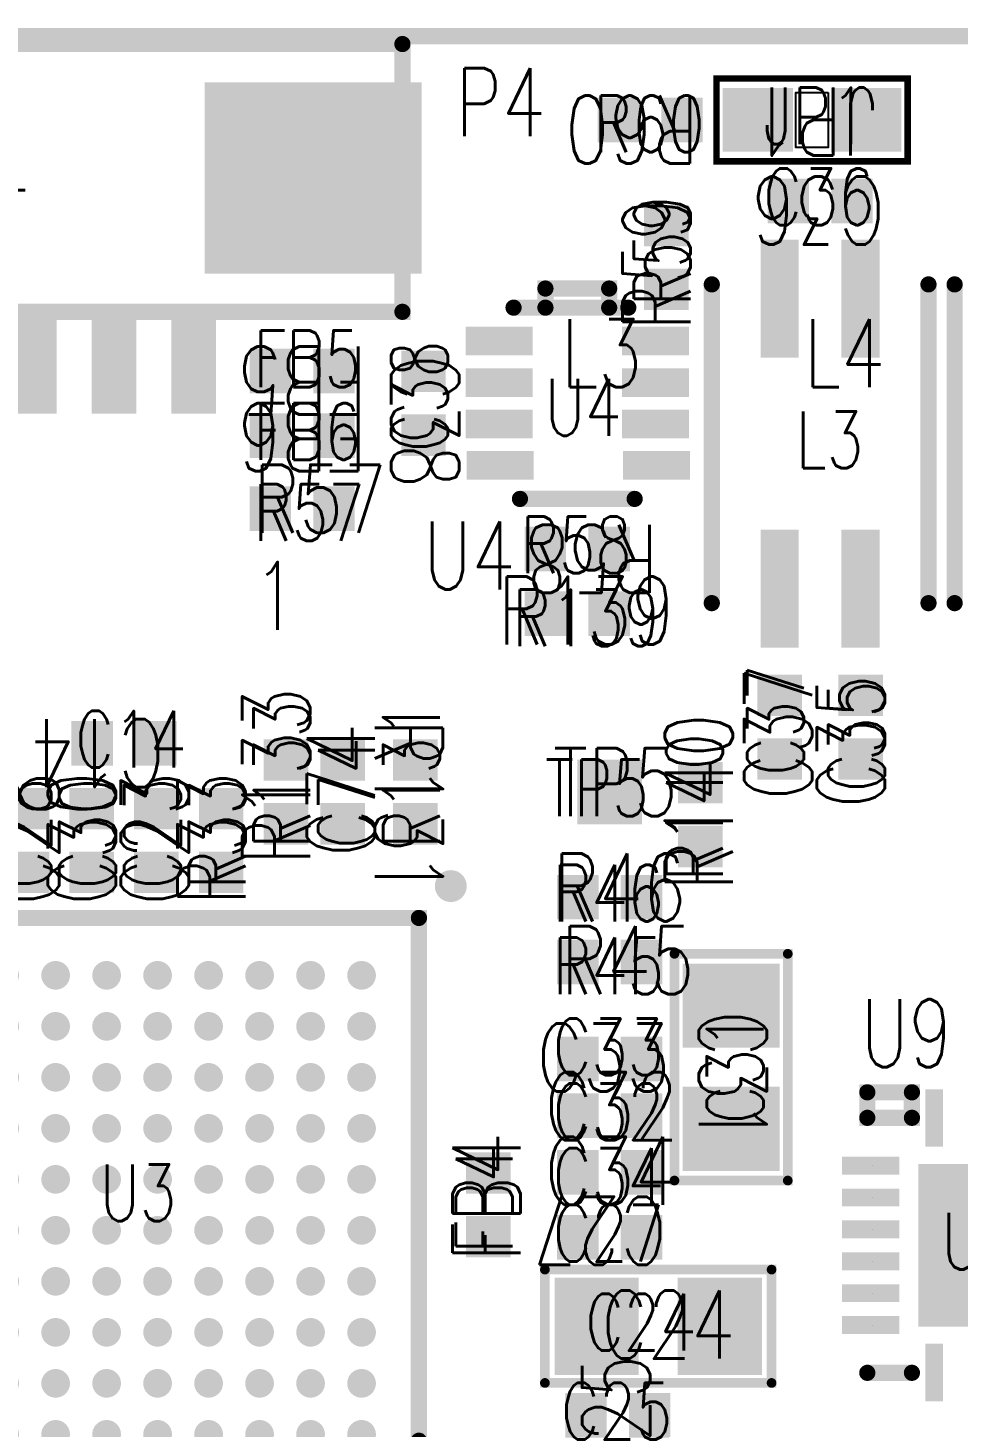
# Model space of a CAD drawing. Extents: x -29.1 to 31.9, y -21.3 to 21.1.
# Drawn here: x -14.33 to 0.26, y -0.82 to 21.13 of the extents above; entities that cross this region are included whole.
import ezdxf

# ---------------------------------------------------------------- set-up
doc = ezdxf.new("R2010")
doc.units = 0
doc.header["$MEASUREMENT"] = 0
doc.linetypes.add('KEEPOUT_00010000$0', pattern=[2, 1, 1])
doc.layers.get('0').update_dxf_attribs({"linetype": 'CONTINUOUS'})
for name, color, linetype in [('BOARD_OUTLINE_00', 5, 'CONTINUOUS'), ('DRIL_NPLTE_THRU_01', 3, 'CONTINUOUS'), ('DRIL_NPLTE_THRU_02', 112, 'CONTINUOUS'), ('DRIL_NPLTE_THRU_03', 2, 'CONTINUOUS'), ('DRIL_NPLTE_THRU_04', 4, 'CONTINUOUS'), ('DRIL_NPLTE_THRU_05', 171, 'CONTINUOUS'), ('DRIL_NPLTE_THRU_06', 1, 'CONTINUOUS'), ('KEEPOUT_01', 136, 'CONTINUOUS'), ('PADS_BOT', 1, 'CONTINUOUS'), ('PADS_INNER', 3, 'CONTINUOUS'), ('PADS_TOP', 3, 'CONTINUOUS'), ('PART_NAME_01', 6, 'CONTINUOUS'), ('PART_NAME_11', 112, 'CONTINUOUS'), ('PART_TOP_2DLINE_01', 6, 'CONTINUOUS'), ('TEXT_22', 6, 'CONTINUOUS')]:
    doc.layers.add(name, color=color, linetype=linetype)
doc.styles.add('W0$1524', font='simplex', dxfattribs={"width": 0.75})
doc.styles.add('W0$2032', font='simplex', dxfattribs={"width": 0.75})

# ---------------------------------------------------------------- blocks, each defined once
blk = doc.blocks.new('BOARD_1')
at = {"layer": 'BOARD_OUTLINE_00', "const_width": 0.254}
blk.add_lwpolyline([(0, 0), (58, 0), (58, 42), (0, 42)], close=True, dxfattribs=at)
blk = doc.blocks.new('SMOOTH_0$1524')
at = {"const_width": 0.0762}
blk.add_lwpolyline([(-0.0381, 0, 1), (0.0381, 0, 1)], format="xyb", close=True, dxfattribs=at)
blk = doc.blocks.new('PART_BODY_TOP_60')
at = {"layer": 'PART_TOP_2DLINE_01', "const_width": 0.152}
blk.add_lwpolyline([(-0.889, -1.778), (0.889, -1.778), (0.889, 1.778), (-0.889, 1.778), (-0.889, -1.778)], dxfattribs=at)
at = {"layer": 'PART_TOP_2DLINE_01'}
for p in [(-0.889, 1.778), (0.889, 1.778), (-0.889, -1.778), (-0.889, -1.778), (0.889, -1.778)]:
    blk.add_blockref('SMOOTH_0$1524', p, dxfattribs=at)
blk = doc.blocks.new('DRIL_HOLE_0')
blk.add_lwpolyline([(0, 0, 1), (0, 0, 1)], format="xyb", close=True)
blk = doc.blocks.new('PAD_0')
blk.add_lwpolyline([(0, 0, 1), (0, 0, 1)], format="xyb", close=True)
blk = doc.blocks.new('PAD_3')
at = {"const_width": 1.321}
blk.add_lwpolyline([(-0.762, 0), (0.762, 0)], dxfattribs=at)
blk = doc.blocks.new('STK_TOP_7')
at = {"layer": 'DRIL_NPLTE_THRU_01'}
blk.add_blockref('DRIL_HOLE_0', (0, 0), dxfattribs=at)
at = {"layer": 'DRIL_NPLTE_THRU_02'}
blk.add_blockref('DRIL_HOLE_0', (0, 0), dxfattribs=at)
at = {"layer": 'DRIL_NPLTE_THRU_03'}
blk.add_blockref('DRIL_HOLE_0', (0, 0), dxfattribs=at)
at = {"layer": 'DRIL_NPLTE_THRU_04'}
blk.add_blockref('DRIL_HOLE_0', (0, 0), dxfattribs=at)
at = {"layer": 'DRIL_NPLTE_THRU_05'}
blk.add_blockref('DRIL_HOLE_0', (0, 0), dxfattribs=at)
at = {"layer": 'DRIL_NPLTE_THRU_06'}
blk.add_blockref('DRIL_HOLE_0', (0, 0), dxfattribs=at)
at = {"layer": 'PADS_BOT'}
blk.add_blockref('PAD_0', (0, 0), dxfattribs=at)
at = {"layer": 'PADS_INNER'}
blk.add_blockref('PAD_0', (0, 0), dxfattribs=at)
at = {"layer": 'PADS_TOP'}
blk.add_blockref('PAD_3', (0, 0), dxfattribs=at)
blk = doc.blocks.new('SYM_TOP_5')
for name, p in [('PART_BODY_TOP_60', (0, 0)), ('STK_TOP_7', (0, 0.9652)), ('STK_TOP_7', (0, -0.9652))]:
    blk.add_blockref(name, p)
blk = doc.blocks.new('PART_TOP_9')
blk.add_blockref('SYM_TOP_5', (0, 0))
at = {"layer": 'PART_NAME_01', "style": 'W0$2032', "width": 0.75}
blk.add_text('C24', height=1.0668, rotation=90, dxfattribs=at).set_placement((0.508, -0.889))
at = {"layer": 'PART_NAME_11', "style": 'W0$1524', "width": 0.75}
blk.add_text('C24', height=0.889, rotation=90, dxfattribs=at).set_placement((0.381, -1.143))
blk = doc.blocks.new('PART_TOP_10')
blk.add_blockref('SYM_TOP_5', (0, 0))
at = {"layer": 'PART_NAME_01', "style": 'W0$2032', "width": 0.75}
blk.add_text('C31', height=1.0668, rotation=90, dxfattribs=at).set_placement((0.508, -0.889))
at = {"layer": 'PART_NAME_11', "style": 'W0$1524', "width": 0.75}
blk.add_text('C31', height=0.889, rotation=270, dxfattribs=at).set_placement((-0.508, 0.889))
blk = doc.blocks.new('SMOOTH_0$254')
at = {"const_width": 0.127}
blk.add_lwpolyline([(-0.0635, 0, 1), (0.0635, 0, 1)], format="xyb", close=True, dxfattribs=at)
blk = doc.blocks.new('PART_BODY_TOP_69')
at = {"layer": 'PART_TOP_2DLINE_01', "const_width": 0.254}
blk.add_lwpolyline([(-6.4, -0.8), (6.4, -0.8), (6.4, -5), (-6.4, -5)], close=True, dxfattribs=at)
at = {"layer": 'PART_TOP_2DLINE_01'}
for p in [(-6.4, -0.8), (6.4, -0.8), (-6.4, -5), (6.4, -5)]:
    blk.add_blockref('SMOOTH_0$254', p, dxfattribs=at)
blk = doc.blocks.new('PAD_8')
at = {"const_width": 0.7}
blk.add_lwpolyline([(-0.8, 0), (0.8, 0)], dxfattribs=at)
blk = doc.blocks.new('STK_TOP_12')
at = {"layer": 'DRIL_NPLTE_THRU_01'}
blk.add_blockref('DRIL_HOLE_0', (0, 0), dxfattribs=at)
at = {"layer": 'DRIL_NPLTE_THRU_02'}
blk.add_blockref('DRIL_HOLE_0', (0, 0), dxfattribs=at)
at = {"layer": 'DRIL_NPLTE_THRU_03'}
blk.add_blockref('DRIL_HOLE_0', (0, 0), dxfattribs=at)
at = {"layer": 'DRIL_NPLTE_THRU_04'}
blk.add_blockref('DRIL_HOLE_0', (0, 0), dxfattribs=at)
at = {"layer": 'DRIL_NPLTE_THRU_05'}
blk.add_blockref('DRIL_HOLE_0', (0, 0), dxfattribs=at)
at = {"layer": 'DRIL_NPLTE_THRU_06'}
blk.add_blockref('DRIL_HOLE_0', (0, 0), dxfattribs=at)
at = {"layer": 'PADS_BOT'}
blk.add_blockref('PAD_0', (0, 0), dxfattribs=at)
at = {"layer": 'PADS_INNER'}
blk.add_blockref('PAD_0', (0, 0), dxfattribs=at)
at = {"layer": 'PADS_TOP', "rotation": 90}
blk.add_blockref('PAD_8', (0, 0), dxfattribs=at)
blk = doc.blocks.new('PAD_10')
at = {"const_width": 3}
blk.add_lwpolyline([(-1.7, 0), (1.7, 0)], dxfattribs=at)
blk = doc.blocks.new('STK_TOP_14')
at = {"layer": 'DRIL_NPLTE_THRU_01'}
blk.add_blockref('DRIL_HOLE_0', (0, 0), dxfattribs=at)
at = {"layer": 'DRIL_NPLTE_THRU_02'}
blk.add_blockref('DRIL_HOLE_0', (0, 0), dxfattribs=at)
at = {"layer": 'DRIL_NPLTE_THRU_03'}
blk.add_blockref('DRIL_HOLE_0', (0, 0), dxfattribs=at)
at = {"layer": 'DRIL_NPLTE_THRU_04'}
blk.add_blockref('DRIL_HOLE_0', (0, 0), dxfattribs=at)
at = {"layer": 'DRIL_NPLTE_THRU_05'}
blk.add_blockref('DRIL_HOLE_0', (0, 0), dxfattribs=at)
at = {"layer": 'DRIL_NPLTE_THRU_06'}
blk.add_blockref('DRIL_HOLE_0', (0, 0), dxfattribs=at)
at = {"layer": 'PADS_BOT'}
blk.add_blockref('PAD_0', (0, 0), dxfattribs=at)
at = {"layer": 'PADS_INNER'}
blk.add_blockref('PAD_0', (0, 0), dxfattribs=at)
at = {"layer": 'PADS_TOP'}
blk.add_blockref('PAD_10', (0, 0), dxfattribs=at)
blk = doc.blocks.new('SYM_TOP_14')
for name, p in [('STK_TOP_12', (-3.125, 0)), ('STK_TOP_12', (-1.875, 0)), ('STK_TOP_12', (-0.625, 0)), ('STK_TOP_12', (0.625, 0)), ('STK_TOP_12', (1.875, 0)), ('STK_TOP_12', (3.125, 0)), ('PART_BODY_TOP_69', (0, 0)), ('STK_TOP_14', (-5, -2.9)), ('STK_TOP_14', (5, -2.9))]:
    blk.add_blockref(name, p)
blk = doc.blocks.new('PART_TOP_36')
blk.add_blockref('SYM_TOP_14', (0, 0))
at = {"layer": 'PART_NAME_01', "style": 'W0$2032', "width": 0.75}
blk.add_text('P4', height=1.0668, rotation=180, dxfattribs=at).set_placement((-7.239, -3.556))
at = {"layer": 'PART_NAME_11', "style": 'W0$1524', "width": 0.75}
blk.add_text('P4', height=0.889, rotation=180, dxfattribs=at).set_placement((0.635, -2.413))
blk = doc.blocks.new('PART_BODY_TOP_72')
at = {"layer": 'PART_TOP_2DLINE_01', "const_width": 0.254}
blk.add_lwpolyline([(-4.5, -4.5), (-4.5, 3.7), (-3.7, 4.5), (4.5, 4.5), (4.5, -4.5)], close=True, dxfattribs=at)
at = {"layer": 'PART_TOP_2DLINE_01'}
for p in [(-3.7, 4.5), (4.5, 4.5), (-4.5, 3.7), (-4.5, -4.5), (4.5, -4.5)]:
    blk.add_blockref('SMOOTH_0$254', p, dxfattribs=at)
blk = doc.blocks.new('PAD_13')
at = {"const_width": 0.225}
blk.add_lwpolyline([(0, -0.1125, 1), (0, 0.1125, 1)], format="xyb", close=True, dxfattribs=at)
blk = doc.blocks.new('STK_TOP_18')
at = {"layer": 'DRIL_NPLTE_THRU_01'}
blk.add_blockref('DRIL_HOLE_0', (0, 0), dxfattribs=at)
at = {"layer": 'DRIL_NPLTE_THRU_02'}
blk.add_blockref('DRIL_HOLE_0', (0, 0), dxfattribs=at)
at = {"layer": 'DRIL_NPLTE_THRU_03'}
blk.add_blockref('DRIL_HOLE_0', (0, 0), dxfattribs=at)
at = {"layer": 'DRIL_NPLTE_THRU_04'}
blk.add_blockref('DRIL_HOLE_0', (0, 0), dxfattribs=at)
at = {"layer": 'DRIL_NPLTE_THRU_05'}
blk.add_blockref('DRIL_HOLE_0', (0, 0), dxfattribs=at)
at = {"layer": 'DRIL_NPLTE_THRU_06'}
blk.add_blockref('DRIL_HOLE_0', (0, 0), dxfattribs=at)
at = {"layer": 'PADS_BOT'}
blk.add_blockref('PAD_0', (0, 0), dxfattribs=at)
at = {"layer": 'PADS_INNER'}
blk.add_blockref('PAD_0', (0, 0), dxfattribs=at)
at = {"layer": 'PADS_TOP'}
blk.add_blockref('PAD_13', (0, 0), dxfattribs=at)
blk = doc.blocks.new('PAD_14')
at = {"const_width": 0.25}
blk.add_lwpolyline([(0, -0.125, 1), (0, 0.125, 1)], format="xyb", close=True, dxfattribs=at)
blk = doc.blocks.new('STK_TOP_19')
at = {"layer": 'DRIL_NPLTE_THRU_01'}
blk.add_blockref('DRIL_HOLE_0', (0, 0), dxfattribs=at)
at = {"layer": 'DRIL_NPLTE_THRU_02'}
blk.add_blockref('DRIL_HOLE_0', (0, 0), dxfattribs=at)
at = {"layer": 'DRIL_NPLTE_THRU_03'}
blk.add_blockref('DRIL_HOLE_0', (0, 0), dxfattribs=at)
at = {"layer": 'DRIL_NPLTE_THRU_04'}
blk.add_blockref('DRIL_HOLE_0', (0, 0), dxfattribs=at)
at = {"layer": 'DRIL_NPLTE_THRU_05'}
blk.add_blockref('DRIL_HOLE_0', (0, 0), dxfattribs=at)
at = {"layer": 'DRIL_NPLTE_THRU_06'}
blk.add_blockref('DRIL_HOLE_0', (0, 0), dxfattribs=at)
at = {"layer": 'PADS_BOT'}
blk.add_blockref('PAD_0', (0, 0), dxfattribs=at)
at = {"layer": 'PADS_INNER'}
blk.add_blockref('PAD_0', (0, 0), dxfattribs=at)
at = {"layer": 'PADS_TOP'}
blk.add_blockref('PAD_14', (0, 0), dxfattribs=at)
blk = doc.blocks.new('SYM_TOP_17')
for name, p in [('STK_TOP_19', (4.9, 5.2)), ('PART_BODY_TOP_72', (0, 0)), ('STK_TOP_18', (-3.6, 3.6)), ('STK_TOP_18', (-2.8, 3.6)), ('STK_TOP_18', (-2, 3.6)), ('STK_TOP_18', (-1.2, 3.6)), ('STK_TOP_18', (-0.4, 3.6)), ('STK_TOP_18', (0.4, 3.6)), ('STK_TOP_18', (1.2, 3.6)), ('STK_TOP_18', (2, 3.6)), ('STK_TOP_18', (2.8, 3.6)), ('STK_TOP_18', (3.6, 3.6)), ('STK_TOP_18', (-3.6, 2.8)), ('STK_TOP_18', (-2.8, 2.8)), ('STK_TOP_18', (-2, 2.8)), ('STK_TOP_18', (-1.2, 2.8)), ('STK_TOP_18', (-0.4, 2.8)), ('STK_TOP_18', (0.4, 2.8)), ('STK_TOP_18', (1.2, 2.8)), ('STK_TOP_18', (2, 2.8)), ('STK_TOP_18', (2.8, 2.8)), ('STK_TOP_18', (3.6, 2.8)), ('STK_TOP_18', (-3.6, 2)), ('STK_TOP_18', (-2.8, 2)), ('STK_TOP_18', (-2, 2)), ('STK_TOP_18', (-1.2, 2)), ('STK_TOP_18', (-0.4, 2)), ('STK_TOP_18', (0.4, 2)), ('STK_TOP_18', (1.2, 2)), ('STK_TOP_18', (2, 2)), ('STK_TOP_18', (2.8, 2)), ('STK_TOP_18', (3.6, 2)), ('STK_TOP_18', (-3.6, 1.2)), ('STK_TOP_18', (-2.8, 1.2)), ('STK_TOP_18', (-2, 1.2)), ('STK_TOP_18', (-1.2, 1.2)), ('STK_TOP_18', (-0.4, 1.2)), ('STK_TOP_18', (0.4, 1.2)), ('STK_TOP_18', (1.2, 1.2)), ('STK_TOP_18', (2, 1.2)), ('STK_TOP_18', (2.8, 1.2)), ('STK_TOP_18', (3.6, 1.2)), ('STK_TOP_18', (-3.6, 0.4)), ('STK_TOP_18', (-2.8, 0.4)), ('STK_TOP_18', (-2, 0.4)), ('STK_TOP_18', (-1.2, 0.4)), ('STK_TOP_18', (-0.4, 0.4)), ('STK_TOP_18', (0.4, 0.4)), ('STK_TOP_18', (1.2, 0.4)), ('STK_TOP_18', (2, 0.4)), ('STK_TOP_18', (2.8, 0.4)), ('STK_TOP_18', (3.6, 0.4)), ('STK_TOP_18', (-3.6, -0.4)), ('STK_TOP_18', (-2.8, -0.4)), ('STK_TOP_18', (-2, -0.4)), ('STK_TOP_18', (-1.2, -0.4)), ('STK_TOP_18', (-0.4, -0.4)), ('STK_TOP_18', (0.4, -0.4)), ('STK_TOP_18', (1.2, -0.4)), ('STK_TOP_18', (2, -0.4)), ('STK_TOP_18', (2.8, -0.4)), ('STK_TOP_18', (3.6, -0.4)), ('STK_TOP_18', (-3.6, -1.2)), ('STK_TOP_18', (-2.8, -1.2)), ('STK_TOP_18', (-2, -1.2)), ('STK_TOP_18', (-1.2, -1.2)), ('STK_TOP_18', (-0.4, -1.2)), ('STK_TOP_18', (0.4, -1.2)), ('STK_TOP_18', (1.2, -1.2)), ('STK_TOP_18', (2, -1.2)), ('STK_TOP_18', (2.8, -1.2)), ('STK_TOP_18', (3.6, -1.2)), ('STK_TOP_18', (-3.6, -2)), ('STK_TOP_18', (-2.8, -2)), ('STK_TOP_18', (-2, -2)), ('STK_TOP_18', (-1.2, -2)), ('STK_TOP_18', (-0.4, -2)), ('STK_TOP_18', (0.4, -2)), ('STK_TOP_18', (1.2, -2)), ('STK_TOP_18', (2, -2)), ('STK_TOP_18', (2.8, -2)), ('STK_TOP_18', (3.6, -2)), ('STK_TOP_18', (-3.6, -2.8)), ('STK_TOP_18', (-2.8, -2.8)), ('STK_TOP_18', (-2, -2.8)), ('STK_TOP_18', (-1.2, -2.8)), ('STK_TOP_18', (-0.4, -2.8)), ('STK_TOP_18', (0.4, -2.8)), ('STK_TOP_18', (1.2, -2.8)), ('STK_TOP_18', (2, -2.8)), ('STK_TOP_18', (2.8, -2.8)), ('STK_TOP_18', (3.6, -2.8)), ('STK_TOP_18', (-3.6, -3.6)), ('STK_TOP_18', (-2.8, -3.6)), ('STK_TOP_18', (-2, -3.6)), ('STK_TOP_18', (-1.2, -3.6)), ('STK_TOP_18', (-0.4, -3.6)), ('STK_TOP_18', (0.4, -3.6)), ('STK_TOP_18', (1.2, -3.6)), ('STK_TOP_18', (2, -3.6)), ('STK_TOP_18', (2.8, -3.6)), ('STK_TOP_18', (3.6, -3.6)), ('STK_TOP_19', (-5, -5))]:
    blk.add_blockref(name, p)
blk = doc.blocks.new('PART_TOP_40')
blk.add_blockref('SYM_TOP_17', (0, 0))
at = {"layer": 'PART_NAME_01', "style": 'W0$2032', "width": 0.75}
blk.add_text('U3', height=1.0668, rotation=180, dxfattribs=at).set_placement((-4.699, 7.874))
at = {"layer": 'PART_NAME_11', "style": 'W0$1524', "width": 0.75}
blk.add_text('U3', height=0.889, rotation=180, dxfattribs=at).set_placement((0.508, 0.254))
blk = doc.blocks.new('PART_BODY_TOP_73')
at = {"layer": 'PART_TOP_2DLINE_01', "const_width": 0.254}
for points in [[(-1.5, 0.8), (-1.5, -1)], [(1.5, 0.9), (1.5, -0.9)]]:
    blk.add_lwpolyline(points, dxfattribs=at)
blk.add_lwpolyline([(-1.5, -0.5), (-1.8, -0.5), (-1.8, 0.5), (-1.5, 0.5)], close=True, dxfattribs=at)
at = {"layer": 'PART_TOP_2DLINE_01'}
for p in [(-1.5, 0.8), (1.5, 0.9), (-1.8, 0.5), (-1.5, 0.5), (-1.8, -0.5), (-1.5, -0.5), (-1.5, -1), (1.5, -0.9)]:
    blk.add_blockref('SMOOTH_0$254', p, dxfattribs=at)
blk = doc.blocks.new('PAD_15')
at = {"const_width": 0.45}
blk.add_lwpolyline([(-0.525, 0), (0.525, 0)], dxfattribs=at)
blk = doc.blocks.new('STK_TOP_20')
at = {"layer": 'DRIL_NPLTE_THRU_01'}
blk.add_blockref('DRIL_HOLE_0', (0, 0), dxfattribs=at)
at = {"layer": 'DRIL_NPLTE_THRU_02'}
blk.add_blockref('DRIL_HOLE_0', (0, 0), dxfattribs=at)
at = {"layer": 'DRIL_NPLTE_THRU_03'}
blk.add_blockref('DRIL_HOLE_0', (0, 0), dxfattribs=at)
at = {"layer": 'DRIL_NPLTE_THRU_04'}
blk.add_blockref('DRIL_HOLE_0', (0, 0), dxfattribs=at)
at = {"layer": 'DRIL_NPLTE_THRU_05'}
blk.add_blockref('DRIL_HOLE_0', (0, 0), dxfattribs=at)
at = {"layer": 'DRIL_NPLTE_THRU_06'}
blk.add_blockref('DRIL_HOLE_0', (0, 0), dxfattribs=at)
at = {"layer": 'PADS_BOT'}
blk.add_blockref('PAD_0', (0, 0), dxfattribs=at)
at = {"layer": 'PADS_INNER'}
blk.add_blockref('PAD_0', (0, 0), dxfattribs=at)
at = {"layer": 'PADS_TOP', "rotation": 90}
blk.add_blockref('PAD_15', (0, 0), dxfattribs=at)
blk = doc.blocks.new('SYM_TOP_18')
for name, p in [('STK_TOP_20', (0.975, 1.241)), ('STK_TOP_20', (-0.975, 1.225)), ('STK_TOP_20', (-0.325, 1.225)), ('STK_TOP_20', (0.325, 1.225)), ('PART_BODY_TOP_73', (0, 0)), ('STK_TOP_20', (-0.975, -1.225)), ('STK_TOP_20', (-0.325, -1.225)), ('STK_TOP_20', (0.325, -1.225)), ('STK_TOP_20', (0.975, -1.209))]:
    blk.add_blockref(name, p)
blk = doc.blocks.new('PART_TOP_41')
blk.add_blockref('SYM_TOP_18', (0, 0))
at = {"layer": 'PART_NAME_01', "style": 'W0$2032', "width": 0.75}
blk.add_text('U4', height=1.0668, rotation=90, dxfattribs=at).set_placement((2.921, -2.413))
at = {"layer": 'PART_NAME_11', "style": 'W0$1524', "width": 0.75}
blk.add_text('U4', height=0.889, rotation=90, dxfattribs=at).set_placement((0.508, -0.508))
blk = doc.blocks.new('PART_BODY_TOP_75')
at = {"layer": 'PART_TOP_2DLINE_01', "const_width": 0.254}
for points in [[(-2.5, 1.7), (2.5, 1.7)], [(-2.5, -1.7), (2.5, -1.7)]]:
    blk.add_lwpolyline(points, dxfattribs=at)
at = {"layer": 'PART_TOP_2DLINE_01'}
for p in [(-2.5, 1.7), (2.5, 1.7), (-2.5, -1.7), (2.5, -1.7)]:
    blk.add_blockref('SMOOTH_0$254', p, dxfattribs=at)
blk = doc.blocks.new('PAD_17')
at = {"const_width": 0.6}
blk.add_lwpolyline([(-0.925, 0), (0.925, 0)], dxfattribs=at)
blk = doc.blocks.new('STK_TOP_22')
at = {"layer": 'DRIL_NPLTE_THRU_01'}
blk.add_blockref('DRIL_HOLE_0', (0, 0), dxfattribs=at)
at = {"layer": 'DRIL_NPLTE_THRU_02'}
blk.add_blockref('DRIL_HOLE_0', (0, 0), dxfattribs=at)
at = {"layer": 'DRIL_NPLTE_THRU_03'}
blk.add_blockref('DRIL_HOLE_0', (0, 0), dxfattribs=at)
at = {"layer": 'DRIL_NPLTE_THRU_04'}
blk.add_blockref('DRIL_HOLE_0', (0, 0), dxfattribs=at)
at = {"layer": 'DRIL_NPLTE_THRU_05'}
blk.add_blockref('DRIL_HOLE_0', (0, 0), dxfattribs=at)
at = {"layer": 'DRIL_NPLTE_THRU_06'}
blk.add_blockref('DRIL_HOLE_0', (0, 0), dxfattribs=at)
at = {"layer": 'PADS_BOT'}
blk.add_blockref('PAD_0', (0, 0), dxfattribs=at)
at = {"layer": 'PADS_INNER'}
blk.add_blockref('PAD_0', (0, 0), dxfattribs=at)
at = {"layer": 'PADS_TOP'}
blk.add_blockref('PAD_17', (0, 0), dxfattribs=at)
blk = doc.blocks.new('SYM_TOP_20')
for name, p in [('PART_BODY_TOP_75', (0, 0)), ('STK_TOP_22', (-2.275, 0.635)), ('STK_TOP_22', (2.275, 0.635)), ('STK_TOP_22', (-2.275, -0.635)), ('STK_TOP_22', (2.275, -0.635))]:
    blk.add_blockref(name, p)
blk = doc.blocks.new('PART_TOP_45')
blk.add_blockref('SYM_TOP_20', (0, 0))
at = {"layer": 'PART_NAME_01', "style": 'W0$2032', "width": 0.75}
blk.add_text('L3', height=1.0668, rotation=270, dxfattribs=at).set_placement((0.889, 4.064))
at = {"layer": 'PART_NAME_11', "style": 'W0$1524', "width": 0.75}
blk.add_text('L3', height=0.889, rotation=270, dxfattribs=at).set_placement((-0.381, 0.381))
blk = doc.blocks.new('PART_TOP_46')
blk.add_blockref('SYM_TOP_20', (0, 0))
at = {"layer": 'PART_NAME_01', "style": 'W0$2032', "width": 0.75}
blk.add_text('L4', height=1.0668, rotation=270, dxfattribs=at).set_placement((0.889, 4.064))
at = {"layer": 'PART_NAME_11', "style": 'W0$1524', "width": 0.75}
blk.add_text('L4', height=0.889, rotation=270, dxfattribs=at).set_placement((-0.254, 0.508))
blk = doc.blocks.new('PAD_19')
at = {"const_width": 1.016}
blk.add_lwpolyline([(-0.508, 0), (0.508, 0)], dxfattribs=at)
blk = doc.blocks.new('STK_TOP_24')
at = {"layer": 'DRIL_NPLTE_THRU_01'}
blk.add_blockref('DRIL_HOLE_0', (0, 0), dxfattribs=at)
at = {"layer": 'DRIL_NPLTE_THRU_02'}
blk.add_blockref('DRIL_HOLE_0', (0, 0), dxfattribs=at)
at = {"layer": 'DRIL_NPLTE_THRU_03'}
blk.add_blockref('DRIL_HOLE_0', (0, 0), dxfattribs=at)
at = {"layer": 'DRIL_NPLTE_THRU_04'}
blk.add_blockref('DRIL_HOLE_0', (0, 0), dxfattribs=at)
at = {"layer": 'DRIL_NPLTE_THRU_05'}
blk.add_blockref('DRIL_HOLE_0', (0, 0), dxfattribs=at)
at = {"layer": 'DRIL_NPLTE_THRU_06'}
blk.add_blockref('DRIL_HOLE_0', (0, 0), dxfattribs=at)
at = {"layer": 'PADS_BOT'}
blk.add_blockref('PAD_0', (0, 0), dxfattribs=at)
at = {"layer": 'PADS_INNER'}
blk.add_blockref('PAD_0', (0, 0), dxfattribs=at)
at = {"layer": 'PADS_TOP'}
blk.add_blockref('PAD_19', (0, 0), dxfattribs=at)
blk = doc.blocks.new('SYM_TOP_22')
blk.add_blockref('STK_TOP_24', (0, 0))
blk = doc.blocks.new('PART_TOP_53')
blk.add_blockref('SYM_TOP_22', (0, 0))
at = {"layer": 'PART_NAME_01', "style": 'W0$2032', "width": 0.75}
blk.add_text('TP5', height=1.0668, rotation=270, dxfattribs=at).set_placement((-0.381, 0.889))
at = {"layer": 'PART_NAME_11', "style": 'W0$1524', "width": 0.75}
blk.add_text('TP5', height=0.889, rotation=270, dxfattribs=at).set_placement((-0.381, 1.016))
blk = doc.blocks.new('SMOOTH_0$1016')
at = {"const_width": 0.0508}
blk.add_lwpolyline([(-0.0254, 0, 1), (0.0254, 0, 1)], format="xyb", close=True, dxfattribs=at)
blk = doc.blocks.new('PART_BODY_TOP_59')
at = {"layer": 'KEEPOUT_01', "linetype": 'KEEPOUT_00010000$0'}
blk.add_lwpolyline([(-0.4318, 0.254), (0.4318, 0.254), (0.4318, -0.254), (-0.4318, -0.254)], close=True, dxfattribs=at)
at = {"layer": 'PART_TOP_2DLINE_01', "const_width": 0.1016}
blk.add_lwpolyline([(-0.65, -1.5), (0.65, -1.5), (0.65, 1.5), (-0.65, 1.5), (-0.65, -1.5)], dxfattribs=at)
at = {"layer": 'PART_TOP_2DLINE_01'}
for p in [(-0.65, 1.5), (0.65, 1.5), (-0.65, -1.5), (-0.65, -1.5), (0.65, -1.5)]:
    blk.add_blockref('SMOOTH_0$1016', p, dxfattribs=at)
blk = doc.blocks.new('PAD_4')
at = {"const_width": 1}
blk.add_lwpolyline([(-0.55, 0), (0.55, 0)], dxfattribs=at)
blk = doc.blocks.new('STK_TOP_6')
at = {"layer": 'DRIL_NPLTE_THRU_01'}
blk.add_blockref('DRIL_HOLE_0', (0, 0), dxfattribs=at)
at = {"layer": 'DRIL_NPLTE_THRU_02'}
blk.add_blockref('DRIL_HOLE_0', (0, 0), dxfattribs=at)
at = {"layer": 'DRIL_NPLTE_THRU_03'}
blk.add_blockref('DRIL_HOLE_0', (0, 0), dxfattribs=at)
at = {"layer": 'DRIL_NPLTE_THRU_04'}
blk.add_blockref('DRIL_HOLE_0', (0, 0), dxfattribs=at)
at = {"layer": 'DRIL_NPLTE_THRU_05'}
blk.add_blockref('DRIL_HOLE_0', (0, 0), dxfattribs=at)
at = {"layer": 'DRIL_NPLTE_THRU_06'}
blk.add_blockref('DRIL_HOLE_0', (0, 0), dxfattribs=at)
at = {"layer": 'PADS_BOT'}
blk.add_blockref('PAD_0', (0, 0), dxfattribs=at)
at = {"layer": 'PADS_INNER'}
blk.add_blockref('PAD_0', (0, 0), dxfattribs=at)
at = {"layer": 'PADS_TOP', "rotation": 90}
blk.add_blockref('PAD_4', (0, 0), dxfattribs=at)
blk = doc.blocks.new('SYM_TOP_4')
for name, p in [('STK_TOP_6', (0, 0.85)), ('PART_BODY_TOP_59', (0, 0)), ('STK_TOP_6', (0, -0.85))]:
    blk.add_blockref(name, p)
blk = doc.blocks.new('PART_TOP_56')
blk.add_blockref('SYM_TOP_4', (0, 0))
at = {"layer": 'PART_NAME_01', "style": 'W0$2032', "width": 0.75}
blk.add_text('JP1', height=1.0668, rotation=270, dxfattribs=at).set_placement((-0.508, 1.016))
at = {"layer": 'PART_NAME_11', "style": 'W0$1524', "width": 0.75}
blk.add_text('JP1', height=0.889, rotation=90, dxfattribs=at).set_placement((0.381, -0.762))
blk = doc.blocks.new('PAD_20')
at = {"const_width": 0.65}
blk.add_lwpolyline([(-0.35, 0), (0.35, 0)], dxfattribs=at)
blk = doc.blocks.new('STK_TOP_31')
at = {"layer": 'DRIL_NPLTE_THRU_01'}
blk.add_blockref('DRIL_HOLE_0', (0, 0), dxfattribs=at)
at = {"layer": 'DRIL_NPLTE_THRU_02'}
blk.add_blockref('DRIL_HOLE_0', (0, 0), dxfattribs=at)
at = {"layer": 'DRIL_NPLTE_THRU_03'}
blk.add_blockref('DRIL_HOLE_0', (0, 0), dxfattribs=at)
at = {"layer": 'DRIL_NPLTE_THRU_04'}
blk.add_blockref('DRIL_HOLE_0', (0, 0), dxfattribs=at)
at = {"layer": 'DRIL_NPLTE_THRU_05'}
blk.add_blockref('DRIL_HOLE_0', (0, 0), dxfattribs=at)
at = {"layer": 'DRIL_NPLTE_THRU_06'}
blk.add_blockref('DRIL_HOLE_0', (0, 0), dxfattribs=at)
at = {"layer": 'PADS_BOT'}
blk.add_blockref('PAD_0', (0, 0), dxfattribs=at)
at = {"layer": 'PADS_INNER'}
blk.add_blockref('PAD_0', (0, 0), dxfattribs=at)
at = {"layer": 'PADS_TOP', "rotation": 90}
blk.add_blockref('PAD_20', (0, 0), dxfattribs=at)
blk = doc.blocks.new('SYM_TOP_25')
for p in [(-0.5, 0), (0.5, 0)]:
    blk.add_blockref('STK_TOP_31', p)
blk = doc.blocks.new('PART_TOP_76')
blk.add_blockref('SYM_TOP_25', (0, 0))
at = {"layer": 'PART_NAME_01', "style": 'W0$2032', "width": 0.75}
blk.add_text('C14', height=1.0668, dxfattribs=at).set_placement((-0.635, -0.381))
at = {"layer": 'PART_NAME_11', "style": 'W0$1524', "width": 0.75}
blk.add_text('C14', height=0.889, rotation=180, dxfattribs=at).set_placement((0.762, 0.381))
blk = doc.blocks.new('PART_TOP_83')
blk.add_blockref('SYM_TOP_25', (0, 0))
at = {"layer": 'PART_NAME_01', "style": 'W0$2032', "width": 0.75}
blk.add_text('C23', height=1.0668, dxfattribs=at).set_placement((-1.016, -0.508))
at = {"layer": 'PART_NAME_11', "style": 'W0$1524', "width": 0.75}
blk.add_text('C23', height=0.889, dxfattribs=at).set_placement((-0.762, -0.381))
blk = doc.blocks.new('PART_TOP_84')
blk.add_blockref('SYM_TOP_25', (0, 0))
at = {"layer": 'PART_NAME_01', "style": 'W0$2032', "width": 0.75}
blk.add_text('C25', height=1.0668, rotation=90, dxfattribs=at).set_placement((0.508, -1.143))
at = {"layer": 'PART_NAME_11', "style": 'W0$1524', "width": 0.75}
blk.add_text('C25', height=0.889, dxfattribs=at).set_placement((-0.889, -0.381))
blk = doc.blocks.new('PART_TOP_85')
blk.add_blockref('SYM_TOP_25', (0, 0))
at = {"layer": 'PART_NAME_01', "style": 'W0$2032', "width": 0.75}
blk.add_text('C27', height=1.0668, rotation=180, dxfattribs=at).set_placement((0.889, 0.635))
at = {"layer": 'PART_NAME_11', "style": 'W0$1524', "width": 0.75}
blk.add_text('C27', height=0.889, dxfattribs=at).set_placement((-0.889, -0.381))
blk = doc.blocks.new('PART_TOP_86')
blk.add_blockref('SYM_TOP_25', (0, 0))
at = {"layer": 'PART_NAME_01', "style": 'W0$2032', "width": 0.75}
blk.add_text('C28', height=1.0668, dxfattribs=at).set_placement((-1.016, -0.508))
at = {"layer": 'PART_NAME_11', "style": 'W0$1524', "width": 0.75}
blk.add_text('C28', height=0.889, dxfattribs=at).set_placement((-0.762, -0.381))
blk = doc.blocks.new('PART_TOP_87')
blk.add_blockref('SYM_TOP_25', (0, 0))
at = {"layer": 'PART_NAME_01', "style": 'W0$2032', "width": 0.75}
blk.add_text('C30', height=1.0668, dxfattribs=at).set_placement((-1.016, -0.381))
at = {"layer": 'PART_NAME_11', "style": 'W0$1524', "width": 0.75}
blk.add_text('C30', height=0.889, dxfattribs=at).set_placement((-0.762, -0.381))
blk = doc.blocks.new('PART_TOP_88')
blk.add_blockref('SYM_TOP_25', (0, 0))
at = {"layer": 'PART_NAME_01', "style": 'W0$2032', "width": 0.75}
blk.add_text('C32', height=1.0668, dxfattribs=at).set_placement((-1.016, -0.381))
at = {"layer": 'PART_NAME_11', "style": 'W0$1524', "width": 0.75}
blk.add_text('C32', height=0.889, dxfattribs=at).set_placement((-0.889, -0.381))
blk = doc.blocks.new('PART_TOP_89')
blk.add_blockref('SYM_TOP_25', (0, 0))
at = {"layer": 'PART_NAME_01', "style": 'W0$2032', "width": 0.75}
blk.add_text('C33', height=1.0668, dxfattribs=at).set_placement((-1.143, -0.508))
at = {"layer": 'PART_NAME_11', "style": 'W0$1524', "width": 0.75}
blk.add_text('C33', height=0.889, dxfattribs=at).set_placement((-0.889, -0.254))
blk = doc.blocks.new('PART_TOP_90')
blk.add_blockref('SYM_TOP_25', (0, 0))
at = {"layer": 'PART_NAME_01', "style": 'W0$2032', "width": 0.75}
blk.add_text('C34', height=1.0668, dxfattribs=at).set_placement((-1.016, -0.508))
at = {"layer": 'PART_NAME_11', "style": 'W0$1524', "width": 0.75}
blk.add_text('C34', height=0.889, dxfattribs=at).set_placement((-0.889, -0.508))
blk = doc.blocks.new('PART_TOP_91')
blk.add_blockref('SYM_TOP_25', (0, 0))
at = {"layer": 'PART_NAME_01', "style": 'W0$2032', "width": 0.75}
blk.add_text('C35', height=1.0668, rotation=180, dxfattribs=at).set_placement((1.27, 0.381))
at = {"layer": 'PART_NAME_11', "style": 'W0$1524', "width": 0.75}
blk.add_text('C35', height=0.889, rotation=180, dxfattribs=at).set_placement((1.016, 0.381))
blk = doc.blocks.new('PART_TOP_92')
blk.add_blockref('SYM_TOP_25', (0, 0))
at = {"layer": 'PART_NAME_01', "style": 'W0$2032', "width": 0.75}
blk.add_text('C37', height=1.0668, dxfattribs=at).set_placement((-1.143, -0.508))
at = {"layer": 'PART_NAME_11', "style": 'W0$1524', "width": 0.75}
blk.add_text('C37', height=0.889, dxfattribs=at).set_placement((-0.762, -0.381))
blk = doc.blocks.new('PART_TOP_93')
blk.add_blockref('SYM_TOP_25', (0, 0))
at = {"layer": 'PART_NAME_01', "style": 'W0$2032', "width": 0.75}
blk.add_text('C38', height=1.0668, rotation=180, dxfattribs=at).set_placement((0.762, 0.508))
at = {"layer": 'PART_NAME_11', "style": 'W0$1524', "width": 0.75}
blk.add_text('C38', height=0.889, dxfattribs=at).set_placement((-0.762, -0.381))
blk = doc.blocks.new('PART_TOP_119')
blk.add_blockref('SYM_TOP_25', (0, 0))
at = {"layer": 'PART_NAME_01', "style": 'W0$2032', "width": 0.75}
blk.add_text('C74', height=1.0668, dxfattribs=at).set_placement((-1.016, -0.508))
at = {"layer": 'PART_NAME_11', "style": 'W0$1524', "width": 0.75}
blk.add_text('C74', height=0.889, dxfattribs=at).set_placement((-0.889, -0.508))
blk = doc.blocks.new('PART_TOP_143')
blk.add_blockref('SYM_TOP_25', (0, 0))
at = {"layer": 'PART_NAME_01', "style": 'W0$2032', "width": 0.75}
blk.add_text('FB4', height=1.0668, dxfattribs=at).set_placement((-0.889, -0.508))
at = {"layer": 'PART_NAME_11', "style": 'W0$1524', "width": 0.75}
blk.add_text('FB4', height=0.889, dxfattribs=at).set_placement((-0.762, -0.381))
blk = doc.blocks.new('PART_TOP_144')
blk.add_blockref('SYM_TOP_25', (0, 0))
at = {"layer": 'PART_NAME_01', "style": 'W0$2032', "width": 0.75}
blk.add_text('FB5', height=1.0668, rotation=180, dxfattribs=at).set_placement((1.016, 0.381))
at = {"layer": 'PART_NAME_11', "style": 'W0$1524', "width": 0.75}
blk.add_text('FB5', height=0.889, dxfattribs=at).set_placement((-0.762, -0.254))
blk = doc.blocks.new('PART_TOP_145')
blk.add_blockref('SYM_TOP_25', (0, 0))
at = {"layer": 'PART_NAME_01', "style": 'W0$2032', "width": 0.75}
blk.add_text('FB6', height=1.0668, rotation=180, dxfattribs=at).set_placement((1.016, 0.508))
at = {"layer": 'PART_NAME_11', "style": 'W0$1524', "width": 0.75}
blk.add_text('FB6', height=0.889, dxfattribs=at).set_placement((-0.762, -0.381))
blk = doc.blocks.new('PART_TOP_180')
blk.add_blockref('SYM_TOP_25', (0, 0))
at = {"layer": 'PART_NAME_01', "style": 'W0$2032', "width": 0.75}
blk.add_text('R131', height=1.0668, rotation=180, dxfattribs=at).set_placement((1.143, 0.635))
at = {"layer": 'PART_NAME_11', "style": 'W0$1524', "width": 0.75}
blk.add_text('R131', height=0.889, dxfattribs=at).set_placement((-0.889, -0.381))
blk = doc.blocks.new('PART_TOP_182')
blk.add_blockref('SYM_TOP_25', (0, 0))
at = {"layer": 'PART_NAME_01', "style": 'W0$2032', "width": 0.75}
blk.add_text('R133', height=1.0668, rotation=180, dxfattribs=at).set_placement((1.143, 0.381))
at = {"layer": 'PART_NAME_11', "style": 'W0$1524', "width": 0.75}
blk.add_text('R133', height=0.889, rotation=180, dxfattribs=at).set_placement((0.889, 0.381))
blk = doc.blocks.new('PART_TOP_206')
blk.add_blockref('SYM_TOP_25', (0, 0))
at = {"layer": 'PART_NAME_01', "style": 'W0$2032', "width": 0.75}
blk.add_text('R33', height=1.0668, rotation=180, dxfattribs=at).set_placement((1.016, 0.381))
at = {"layer": 'PART_NAME_11', "style": 'W0$1524', "width": 0.75}
blk.add_text('R33', height=0.889, rotation=180, dxfattribs=at).set_placement((0.762, 0.381))
blk = doc.blocks.new('PART_TOP_218')
blk.add_blockref('SYM_TOP_25', (0, 0))
at = {"layer": 'PART_NAME_01', "style": 'W0$2032', "width": 0.75}
blk.add_text('R45', height=1.0668, rotation=180, dxfattribs=at).set_placement((0.762, 0.508))
at = {"layer": 'PART_NAME_11', "style": 'W0$1524', "width": 0.75}
blk.add_text('R45', height=0.889, rotation=180, dxfattribs=at).set_placement((0.889, 0.508))
blk = doc.blocks.new('PART_TOP_219')
blk.add_blockref('SYM_TOP_25', (0, 0))
at = {"layer": 'PART_NAME_01', "style": 'W0$2032', "width": 0.75}
blk.add_text('R46', height=1.0668, dxfattribs=at).set_placement((-0.889, -0.381))
at = {"layer": 'PART_NAME_11', "style": 'W0$1524', "width": 0.75}
blk.add_text('R46', height=0.889, dxfattribs=at).set_placement((-0.889, -0.381))
blk = doc.blocks.new('PART_TOP_231')
blk.add_blockref('SYM_TOP_25', (0, 0))
at = {"layer": 'PART_NAME_01', "style": 'W0$2032', "width": 0.75}
blk.add_text('R57', height=1.0668, dxfattribs=at).set_placement((-0.762, -0.381))
at = {"layer": 'PART_NAME_11', "style": 'W0$1524', "width": 0.75}
blk.add_text('R57', height=0.889, dxfattribs=at).set_placement((-0.762, -0.508))
blk = doc.blocks.new('PART_TOP_232')
blk.add_blockref('SYM_TOP_25', (0, 0))
at = {"layer": 'PART_NAME_01', "style": 'W0$2032', "width": 0.75}
blk.add_text('R58', height=1.0668, rotation=180, dxfattribs=at).set_placement((1.27, 0.381))
at = {"layer": 'PART_NAME_11', "style": 'W0$1524', "width": 0.75}
blk.add_text('R58', height=0.889, dxfattribs=at).set_placement((-0.889, -0.381))
blk = doc.blocks.new('PART_TOP_233')
blk.add_blockref('SYM_TOP_25', (0, 0))
at = {"layer": 'PART_NAME_01', "style": 'W0$2032', "width": 0.75}
blk.add_text('R59', height=1.0668, rotation=180, dxfattribs=at).set_placement((1.143, 0.381))
at = {"layer": 'PART_NAME_11', "style": 'W0$1524', "width": 0.75}
blk.add_text('R59', height=0.889, rotation=180, dxfattribs=at).set_placement((0.762, 0.381))
blk = doc.blocks.new('PART_TOP_235')
blk.add_blockref('SYM_TOP_25', (0, 0))
at = {"layer": 'PART_NAME_01', "style": 'W0$2032', "width": 0.75}
blk.add_text('R60', height=1.0668, dxfattribs=at).set_placement((-0.762, -0.381))
at = {"layer": 'PART_NAME_11', "style": 'W0$1524', "width": 0.75}
blk.add_text('R60', height=0.889, rotation=180, dxfattribs=at).set_placement((0.889, 0.508))
blk = doc.blocks.new('PART_TOP_282')
blk.add_blockref('SYM_TOP_25', (0, 0))
at = {"layer": 'PART_NAME_01', "style": 'W0$2032', "width": 0.75}
blk.add_text('C36', height=1.0668, dxfattribs=at).set_placement((-1.016, -0.381))
at = {"layer": 'PART_NAME_11', "style": 'W0$1524', "width": 0.75}
blk.add_text('C36', height=0.889, rotation=180, dxfattribs=at).set_placement((0.889, 0.381))
blk = doc.blocks.new('PART_BODY_TOP_86')
at = {"layer": 'PART_TOP_2DLINE_01', "const_width": 0.254}
for points in [[(-2, 1.8), (-2, 1.1)], [(2, 1.8), (2, 1.1)], [(2, -1.1), (2, -1.8)]]:
    blk.add_lwpolyline(points, dxfattribs=at)
blk.add_lwpolyline([(-2, -1.8), (-2.4, -1.8), (-2.4, -1.1), (-2, -1.1)], close=True, dxfattribs=at)
at = {"layer": 'PART_TOP_2DLINE_01'}
for p in [(-2, 1.8), (2, 1.8), (-2, 1.1), (2, 1.1), (-2.4, -1.1), (-2, -1.1), (2, -1.1), (-2.4, -1.8), (-2, -1.8), (2, -1.8)]:
    blk.add_blockref('SMOOTH_0$254', p, dxfattribs=at)
blk = doc.blocks.new('PAD_22')
at = {"const_width": 0.28}
blk.add_lwpolyline([(-0.47, 0), (0.43, 0)], dxfattribs=at)
blk = doc.blocks.new('STK_TOP_77')
at = {"layer": 'DRIL_NPLTE_THRU_01'}
blk.add_blockref('DRIL_HOLE_0', (0, 0), dxfattribs=at)
at = {"layer": 'DRIL_NPLTE_THRU_02'}
blk.add_blockref('DRIL_HOLE_0', (0, 0), dxfattribs=at)
at = {"layer": 'DRIL_NPLTE_THRU_03'}
blk.add_blockref('DRIL_HOLE_0', (0, 0), dxfattribs=at)
at = {"layer": 'DRIL_NPLTE_THRU_04'}
blk.add_blockref('DRIL_HOLE_0', (0, 0), dxfattribs=at)
at = {"layer": 'DRIL_NPLTE_THRU_05'}
blk.add_blockref('DRIL_HOLE_0', (0, 0), dxfattribs=at)
at = {"layer": 'DRIL_NPLTE_THRU_06'}
blk.add_blockref('DRIL_HOLE_0', (0, 0), dxfattribs=at)
at = {"layer": 'PADS_BOT'}
blk.add_blockref('PAD_0', (0, 0), dxfattribs=at)
at = {"layer": 'PADS_INNER'}
blk.add_blockref('PAD_0', (0, 0), dxfattribs=at)
at = {"layer": 'PADS_TOP'}
blk.add_blockref('PAD_22', (0, 0), dxfattribs=at)
blk = doc.blocks.new('PAD_23')
blk.add_lwpolyline([(0, 0), (0, 0)])
blk = doc.blocks.new('STK_TOP_82')
at = {"layer": 'DRIL_NPLTE_THRU_01'}
blk.add_blockref('DRIL_HOLE_0', (0, 0), dxfattribs=at)
at = {"layer": 'DRIL_NPLTE_THRU_02'}
blk.add_blockref('DRIL_HOLE_0', (0, 0), dxfattribs=at)
at = {"layer": 'DRIL_NPLTE_THRU_03'}
blk.add_blockref('DRIL_HOLE_0', (0, 0), dxfattribs=at)
at = {"layer": 'DRIL_NPLTE_THRU_04'}
blk.add_blockref('DRIL_HOLE_0', (0, 0), dxfattribs=at)
at = {"layer": 'DRIL_NPLTE_THRU_05'}
blk.add_blockref('DRIL_HOLE_0', (0, 0), dxfattribs=at)
at = {"layer": 'DRIL_NPLTE_THRU_06'}
blk.add_blockref('DRIL_HOLE_0', (0, 0), dxfattribs=at)
at = {"layer": 'PADS_BOT'}
blk.add_blockref('PAD_23', (0, 0), dxfattribs=at)
at = {"layer": 'PADS_INNER'}
blk.add_blockref('PAD_0', (0, 0), dxfattribs=at)
at = {"layer": 'PADS_TOP', "rotation": 90}
blk.add_blockref('PAD_22', (0, 0), dxfattribs=at)
blk = doc.blocks.new('PAD_24')
at = {"const_width": 0.28}
blk.add_lwpolyline([(-0.43, 0), (0.47, 0)], dxfattribs=at)
blk = doc.blocks.new('STK_TOP_79')
at = {"layer": 'DRIL_NPLTE_THRU_01'}
blk.add_blockref('DRIL_HOLE_0', (0, 0), dxfattribs=at)
at = {"layer": 'DRIL_NPLTE_THRU_02'}
blk.add_blockref('DRIL_HOLE_0', (0, 0), dxfattribs=at)
at = {"layer": 'DRIL_NPLTE_THRU_03'}
blk.add_blockref('DRIL_HOLE_0', (0, 0), dxfattribs=at)
at = {"layer": 'DRIL_NPLTE_THRU_04'}
blk.add_blockref('DRIL_HOLE_0', (0, 0), dxfattribs=at)
at = {"layer": 'DRIL_NPLTE_THRU_05'}
blk.add_blockref('DRIL_HOLE_0', (0, 0), dxfattribs=at)
at = {"layer": 'DRIL_NPLTE_THRU_06'}
blk.add_blockref('DRIL_HOLE_0', (0, 0), dxfattribs=at)
at = {"layer": 'PADS_BOT'}
blk.add_blockref('PAD_0', (0, 0), dxfattribs=at)
at = {"layer": 'PADS_INNER'}
blk.add_blockref('PAD_0', (0, 0), dxfattribs=at)
at = {"layer": 'PADS_TOP'}
blk.add_blockref('PAD_24', (0, 0), dxfattribs=at)
blk = doc.blocks.new('STK_TOP_81')
at = {"layer": 'DRIL_NPLTE_THRU_01'}
blk.add_blockref('DRIL_HOLE_0', (0, 0), dxfattribs=at)
at = {"layer": 'DRIL_NPLTE_THRU_02'}
blk.add_blockref('DRIL_HOLE_0', (0, 0), dxfattribs=at)
at = {"layer": 'DRIL_NPLTE_THRU_03'}
blk.add_blockref('DRIL_HOLE_0', (0, 0), dxfattribs=at)
at = {"layer": 'DRIL_NPLTE_THRU_04'}
blk.add_blockref('DRIL_HOLE_0', (0, 0), dxfattribs=at)
at = {"layer": 'DRIL_NPLTE_THRU_05'}
blk.add_blockref('DRIL_HOLE_0', (0, 0), dxfattribs=at)
at = {"layer": 'DRIL_NPLTE_THRU_06'}
blk.add_blockref('DRIL_HOLE_0', (0, 0), dxfattribs=at)
at = {"layer": 'PADS_BOT'}
blk.add_blockref('PAD_23', (0, 0), dxfattribs=at)
at = {"layer": 'PADS_INNER'}
blk.add_blockref('PAD_0', (0, 0), dxfattribs=at)
at = {"layer": 'PADS_TOP', "rotation": 90}
blk.add_blockref('PAD_24', (0, 0), dxfattribs=at)
blk = doc.blocks.new('PAD_25')
at = {"const_width": 2}
blk.add_lwpolyline([(-1.275, 0), (1.275, 0)], dxfattribs=at)
blk = doc.blocks.new('STK_TOP_41')
at = {"layer": 'DRIL_NPLTE_THRU_01'}
blk.add_blockref('DRIL_HOLE_0', (0, 0), dxfattribs=at)
at = {"layer": 'DRIL_NPLTE_THRU_02'}
blk.add_blockref('DRIL_HOLE_0', (0, 0), dxfattribs=at)
at = {"layer": 'DRIL_NPLTE_THRU_03'}
blk.add_blockref('DRIL_HOLE_0', (0, 0), dxfattribs=at)
at = {"layer": 'DRIL_NPLTE_THRU_04'}
blk.add_blockref('DRIL_HOLE_0', (0, 0), dxfattribs=at)
at = {"layer": 'DRIL_NPLTE_THRU_05'}
blk.add_blockref('DRIL_HOLE_0', (0, 0), dxfattribs=at)
at = {"layer": 'DRIL_NPLTE_THRU_06'}
blk.add_blockref('DRIL_HOLE_0', (0, 0), dxfattribs=at)
at = {"layer": 'PADS_BOT'}
blk.add_blockref('PAD_0', (0, 0), dxfattribs=at)
at = {"layer": 'PADS_INNER'}
blk.add_blockref('PAD_0', (0, 0), dxfattribs=at)
at = {"layer": 'PADS_TOP'}
blk.add_blockref('PAD_25', (0, 0), dxfattribs=at)
blk = doc.blocks.new('SYM_TOP_31')
for name, p in [('STK_TOP_81', (-1.25, 1.725)), ('STK_TOP_81', (-0.75, 1.725)), ('STK_TOP_81', (-0.25, 1.725)), ('STK_TOP_81', (0.25, 1.725)), ('STK_TOP_81', (0.75, 1.725)), ('STK_TOP_81', (1.25, 1.725)), ('PART_BODY_TOP_86', (0, 0)), ('STK_TOP_77', (-1.975, 0.75)), ('STK_TOP_41', (0, 0)), ('STK_TOP_79', (1.975, 0.75)), ('STK_TOP_77', (-1.975, -0.75)), ('STK_TOP_79', (1.975, -0.75)), ('STK_TOP_82', (-1.25, -1.725)), ('STK_TOP_82', (-0.75, -1.725)), ('STK_TOP_82', (-0.25, -1.725)), ('STK_TOP_82', (0.25, -1.725)), ('STK_TOP_82', (0.75, -1.725)), ('STK_TOP_82', (1.25, -1.725))]:
    blk.add_blockref(name, p)
blk = doc.blocks.new('PART_TOP_310')
blk.add_blockref('SYM_TOP_31', (0, 0))
at = {"layer": 'PART_NAME_01', "style": 'W0$2032', "width": 0.75}
blk.add_text('U9', height=1.0668, rotation=90, dxfattribs=at).set_placement((-2.794, -1.905))
at = {"layer": 'PART_NAME_11', "style": 'W0$1524', "width": 0.75}
blk.add_text('U9', height=0.889, rotation=90, dxfattribs=at).set_placement((0.381, -0.635))
blk = doc.blocks.new('PART_TOP_318')
blk.add_blockref('SYM_TOP_25', (0, 0))
at = {"layer": 'PART_NAME_01', "style": 'W0$2032', "width": 0.75}
blk.add_text('R139', height=1.0668, dxfattribs=at).set_placement((-1.2446, -0.4826))
at = {"layer": 'PART_NAME_11', "style": 'W0$1524', "width": 0.75}
blk.add_text('R139', height=0.889, dxfattribs=at).set_placement((-1.016, -0.508))
blk = doc.blocks.new('PART_TOP_319')
blk.add_blockref('SYM_TOP_25', (0, 0))
at = {"layer": 'PART_NAME_01', "style": 'W0$2032', "width": 0.75}
blk.add_text('R140', height=1.0668, dxfattribs=at).set_placement((-1.1938, -0.508))
at = {"layer": 'PART_NAME_11', "style": 'W0$1524', "width": 0.75}
blk.add_text('R140', height=0.889, dxfattribs=at).set_placement((-1.0414, -0.3556))

msp = doc.modelspace()

# ---------------------------------------------------------------- block references
for name, p in [('BOARD_1', (-29, -21)), ('PART_TOP_144', (-10.033, 15.748)), ('PART_TOP_145', (-10.033, 14.732)), ('PART_TOP_231', (-10.033, 13.589)), ('PART_TOP_232', (-5.715, 12.954)), ('PART_TOP_318', (-5.715, 11.938)), ('PART_TOP_219', (-5.207, 7.493)), ('PART_TOP_89', (-5.207, 4.953)), ('PART_TOP_88', (-5.207, 4.064)), ('PART_TOP_90', (-5.207, 3.175)), ('PART_TOP_85', (-5.207, 2.159)), ('PART_TOP_84', (-5.08, -0.635))]:
    msp.add_blockref(name, p)
for name, p, rotation in [('PART_TOP_36', (-14.859, 15.875), 180), ('PART_TOP_235', (-4.572, 19.685), 180), ('PART_TOP_56', (-2.032, 19.685), 270), ('PART_TOP_282', (-1.905, 18.415), 180), ('PART_TOP_233', (-4.318, 17.526), 270), ('PART_TOP_45', (-1.905, 14.605), 90), ('PART_TOP_46', (1.905, 14.605), 90), ('PART_TOP_41', (-5.715, 15.24), 270), ('PART_TOP_93', (-8.128, 15.24), 90), ('PART_TOP_92', (-2.54, 10.16), 90), ('PART_TOP_91', (-1.27, 10.16), 270), ('PART_TOP_76', (-12.827, 9.906), 180), ('PART_TOP_182', (-10.287, 9.144), 270), ('PART_TOP_119', (-9.398, 9.144), 90), ('PART_TOP_180', (-8.255, 9.144), 90), ('PART_TOP_53', (-5.207, 9.144), 90), ('PART_TOP_319', (-3.785, 8.788), 90), ('PART_TOP_86', (-14.351, 8.382), 90), ('PART_TOP_87', (-13.335, 8.382), 90), ('PART_TOP_83', (-12.319, 8.382), 90), ('PART_TOP_206', (-11.303, 8.382), 270), ('PART_TOP_40', (-12.7, 2.667), 180), ('PART_TOP_218', (-5.207, 6.477), 180), ('PART_TOP_10', (-3.302, 4.826), 180), ('PART_TOP_310', (0.635, 2.032), 270), ('PART_TOP_143', (-7.112, 2.667), 90), ('PART_TOP_9', (-4.445, 0.762), 270)]:
    msp.add_blockref(name, p, dxfattribs=dict(rotation=rotation))

# ---------------------------------------------------------------- texts
at = {"layer": 'TEXT_22', "style": 'W0$2032', "width": 0.75}
msp.add_text('1', height=1.067, dxfattribs=at).set_placement((-10.795, 11.684))

doc.saveas('drawing.dxf')
